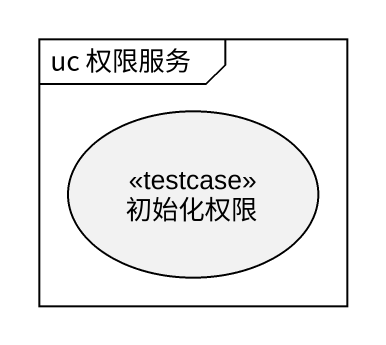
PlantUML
@startuml
mainframe uc 权限服务
usecase 初始化权限 <<testcase>>
@enduml
